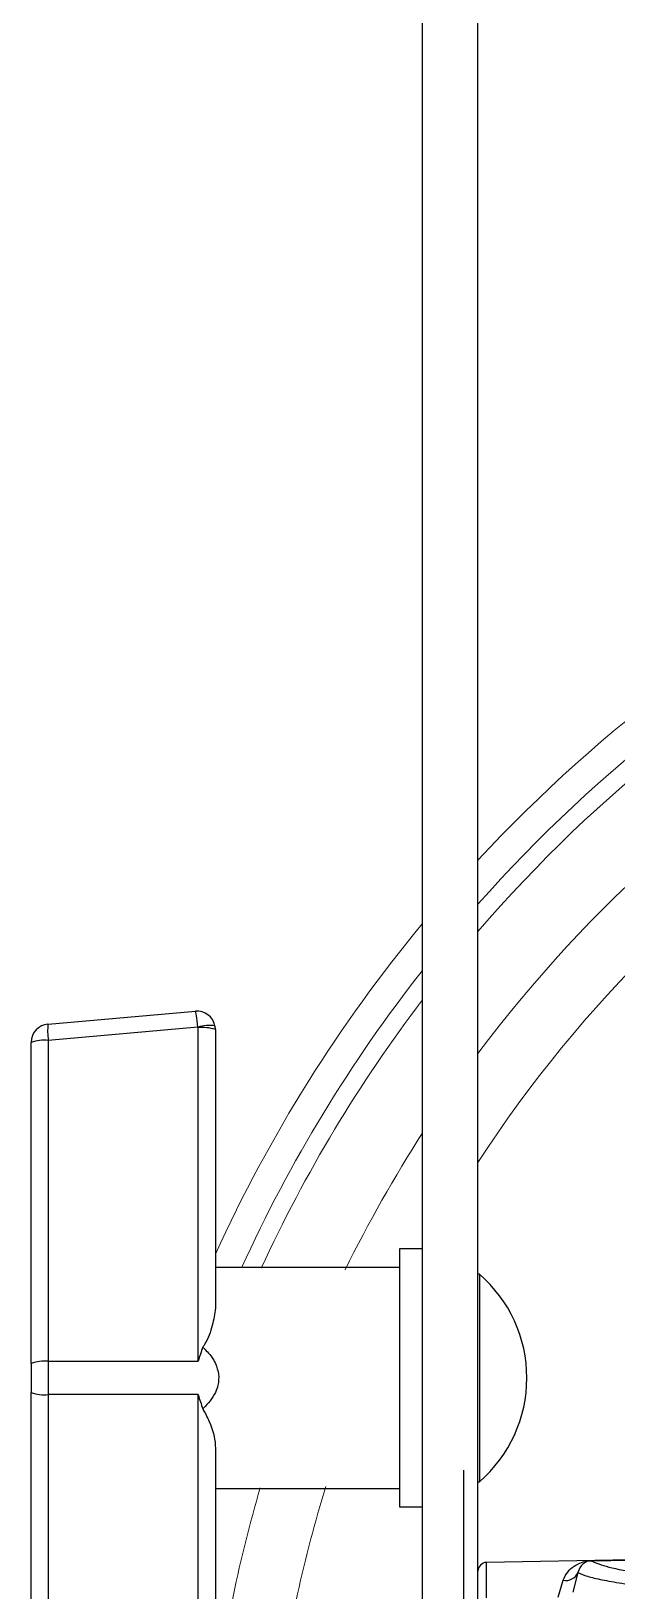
# Model space of a CAD drawing. Extents: x 11 to 120, y 2 to 94.
# Drawn here: x 108.8 to 110.78, y 41.47 to 46.76 of the extents above; entities that cross this region are included whole.
import ezdxf

# ---------------------------------------------------------------- set-up
doc = ezdxf.new("R2010")
doc.units = 0
doc.header["$MEASUREMENT"] = 0
doc.linetypes.add('SLD-Solid', pattern=[0])
doc.layers.add('OBJECT', color=7, linetype='CONTINUOUS')

msp = doc.modelspace()

# ---------------------------------------------------------------- linework, layer by layer
at = {"layer": 'OBJECT'}
for p, q in [((110.1236, 39.7263), (110.1236, 48.6989)), ((110.3116, 41.8825), (110.3116, 48.6989)), ((108.8527, 43.3955), (109.3527, 43.4392)), ((109.3616, 43.3847), (108.8537, 43.3403)), ((109.3618, 42.2516), (109.3618, 43.3832)), ((109.4206, 43.3769), (109.4206, 42.4315)), ((108.7956, 42.2446), (108.7956, 43.3332)), ((108.8537, 43.3403), (108.8537, 42.2516)), ((110.1236, 42.6327), (110.0456, 42.6327)), ((110.0456, 42.6327), (110.0456, 41.7577)), ((110.0456, 42.5702), (109.4206, 42.5702)), ((110.3166, 42.5472), (110.3116, 42.5472)), ((110.3166, 42.5472), (110.3166, 41.8432)), ((108.7956, 42.2446), (108.7956, 42.1457)), ((108.8537, 42.2516), (109.3618, 42.2516)), ((108.7956, 41.0571), (108.7956, 42.1457)), ((109.3618, 42.1387), (108.8537, 42.1387)), ((108.8537, 42.1387), (108.8537, 41.05)), ((109.3618, 41.0071), (109.3618, 42.1387)), ((109.4206, 41.9588), (109.4206, 41.0134)), ((110.2636, 39.0189), (110.2636, 41.8825)), ((110.3116, 39.0189), (110.3116, 41.8825)), ((110.3116, 41.8432), (110.3166, 41.8432)), ((109.4206, 41.8202), (110.0456, 41.8202)), ((110.0456, 41.7577), (110.1236, 41.7577)), ((110.8304, 41.578), (110.3411, 41.5694)), ((110.3411, 41.4492), (110.3411, 41.5694)), ((110.6506, 41.535), (110.6334, 41.469)), ((110.6949, 41.5751), (110.8303, 41.5775)), ((110.8303, 41.5774), (110.6949, 41.575)), ((110.5838, 41.4518), (110.6013, 41.5089))]:
    msp.add_line(p, q, dxfattribs=at)
at = {"layer": 'OBJECT', "color": 7, "linetype": 'SLD-Solid', "lineweight": 15}
for radius, start, end in [(5.0469, 95.2273, 137.1485), (4.9469, 95.8954, 138.4121), (4.8857, 96.0599, 139.2274), (4.6263, 96.8115, 143.1086), (4.4142, 97.488, 146.9505), (5.0469, 140.387, 155.4586), (4.9469, 141.8079, 155.5224), (4.8857, 142.7296, 155.2103), (4.6263, 147.1837, 153.7859), (4.6263, 163.6296, 172.9173), (4.4142, 162.7664, 172.5306)]:
    msp.add_arc((114.0116, 40.5189), radius, start, end, dxfattribs=at)
at = {"layer": 'OBJECT'}
for centre, radius, start, end in [((109.3581, 43.3769), 0.0625, 11.81, 95), ((108.8581, 43.3332), 0.0625, 95, 180), ((109.0738, 43.3722), 0.2224, 173.9984, 188.259), ((109.4008, 43.2685), 0.1227, 81.3498, 108.6503), ((109.3543, 43.3832), 0.0075, 0, 11.81), ((109.377, 43.2458), 0.1382, 71.617, 96.331), ((109.3581, 43.3769), 0.0625, 0, 11.81), ((108.8401, 43.2096), 0.1313, 84.0374, 109.8057), ((110.0123, 42.1952), 0.4653, 310.8426, 49.1574), ((108.8401, 42.121), 0.1313, 84.0378, 109.8057), ((108.8401, 42.2693), 0.1313, 250.1942, 275.963), ((110.3416, 41.5394), 0.03, 91, 180), ((110.6092, 41.5535), 0.0454, 259.9356, 335.854), ((110.693, 41.5751), 0.00191, 358.8578, 1.1422)]:
    msp.add_arc(centre, radius, start, end, dxfattribs=at)
for centre, major_axis, ratio, start_param, end_param in [((109.3581, 43.3769), (-0.0054, 0.0623), 0.067136, 4.831246, 6.283185), ((108.8581, 42.1952), (0, 0.5), 0.008776, 1.457627, 1.683965)]:
    msp.add_ellipse(centre, major_axis=major_axis, ratio=ratio, start_param=start_param, end_param=end_param, dxfattribs=at)
for points, knots in [([(109.4206, 42.4315), (109.418, 42.4124), (109.4127, 42.3733), (109.3953, 42.3259), (109.38, 42.3029), (109.3779, 42.2999)], [0, 0, 0, 0, 0.454625, 0.927986, 1, 1, 1, 1]), ([(109.3779, 42.2999), (109.3726, 42.2841), (109.3672, 42.2681), (109.3619, 42.2519), (109.3618, 42.2516)], [0, 0, 0, 0, 0.982725, 1, 1, 1, 1]), ([(109.3779, 42.2999), (109.3887, 42.289), (109.4052, 42.2722), (109.4233, 42.2409), (109.4334, 42.2086), (109.4315, 42.1741), (109.4166, 42.1328), (109.3958, 42.1071), (109.3788, 42.0912), (109.3779, 42.0904)], [0, 0, 0, 0, 0.190458, 0.293194, 0.446601, 0.600718, 0.707922, 0.98553, 1, 1, 1, 1]), ([(109.3618, 42.1387), (109.3619, 42.1384), (109.3672, 42.1222), (109.3726, 42.1062), (109.3779, 42.0904)], [0, 0, 0, 0, 0.01728, 1, 1, 1, 1]), ([(109.3779, 42.0904), (109.3857, 42.0761), (109.4076, 42.0353), (109.4197, 41.9895), (109.4205, 41.9619), (109.4206, 41.9588)], [0, 0, 0, 0, 0.324578, 0.922743, 1, 1, 1, 1]), ([(110.6013, 41.5089), (110.6057, 41.5188), (110.6146, 41.5387), (110.6371, 41.5581), (110.6628, 41.5701), (110.6782, 41.5741), (110.6914, 41.575), (110.6935, 41.5751), (110.6945, 41.5751), (110.6949, 41.5751)], [0, 0, 0, 0, 0.249938, 0.500627, 0.749428, 0.968478, 0.986306, 0.993527, 1, 1, 1, 1]), ([(110.6949, 41.575), (110.6949, 41.575), (110.6947, 41.575), (110.6944, 41.575), (110.6938, 41.575), (110.6836, 41.5743), (110.6808, 41.5717), (110.6617, 41.5623), (110.655, 41.5459), (110.6506, 41.535)], [0, 0, 0, 0, 0.001142, 0.002301, 0.004791, 0.01068, 0.246791, 0.502026, 1, 1, 1, 1]), ([(110.6506, 41.535), (110.6605, 41.5308), (110.68, 41.5225), (110.7307, 41.5105), (110.7973, 41.4988), (110.8794, 41.4877), (110.9474, 41.4806), (110.9808, 41.4772)], [0, 0, 0, 0, 0.202277, 0.401502, 0.603952, 0.805948, 1, 1, 1, 1]), ([(110.6949, 41.575), (110.7119, 41.5679), (110.746, 41.5536), (110.8575, 41.5332), (110.9722, 41.5203), (111.0295, 41.5139)], [0, 0, 0, 0, 0.333336, 0.666886, 1, 1, 1, 1])]:
    msp.add_open_spline(points, degree=3, knots=knots, dxfattribs=at)

doc.saveas('drawing.dxf')
